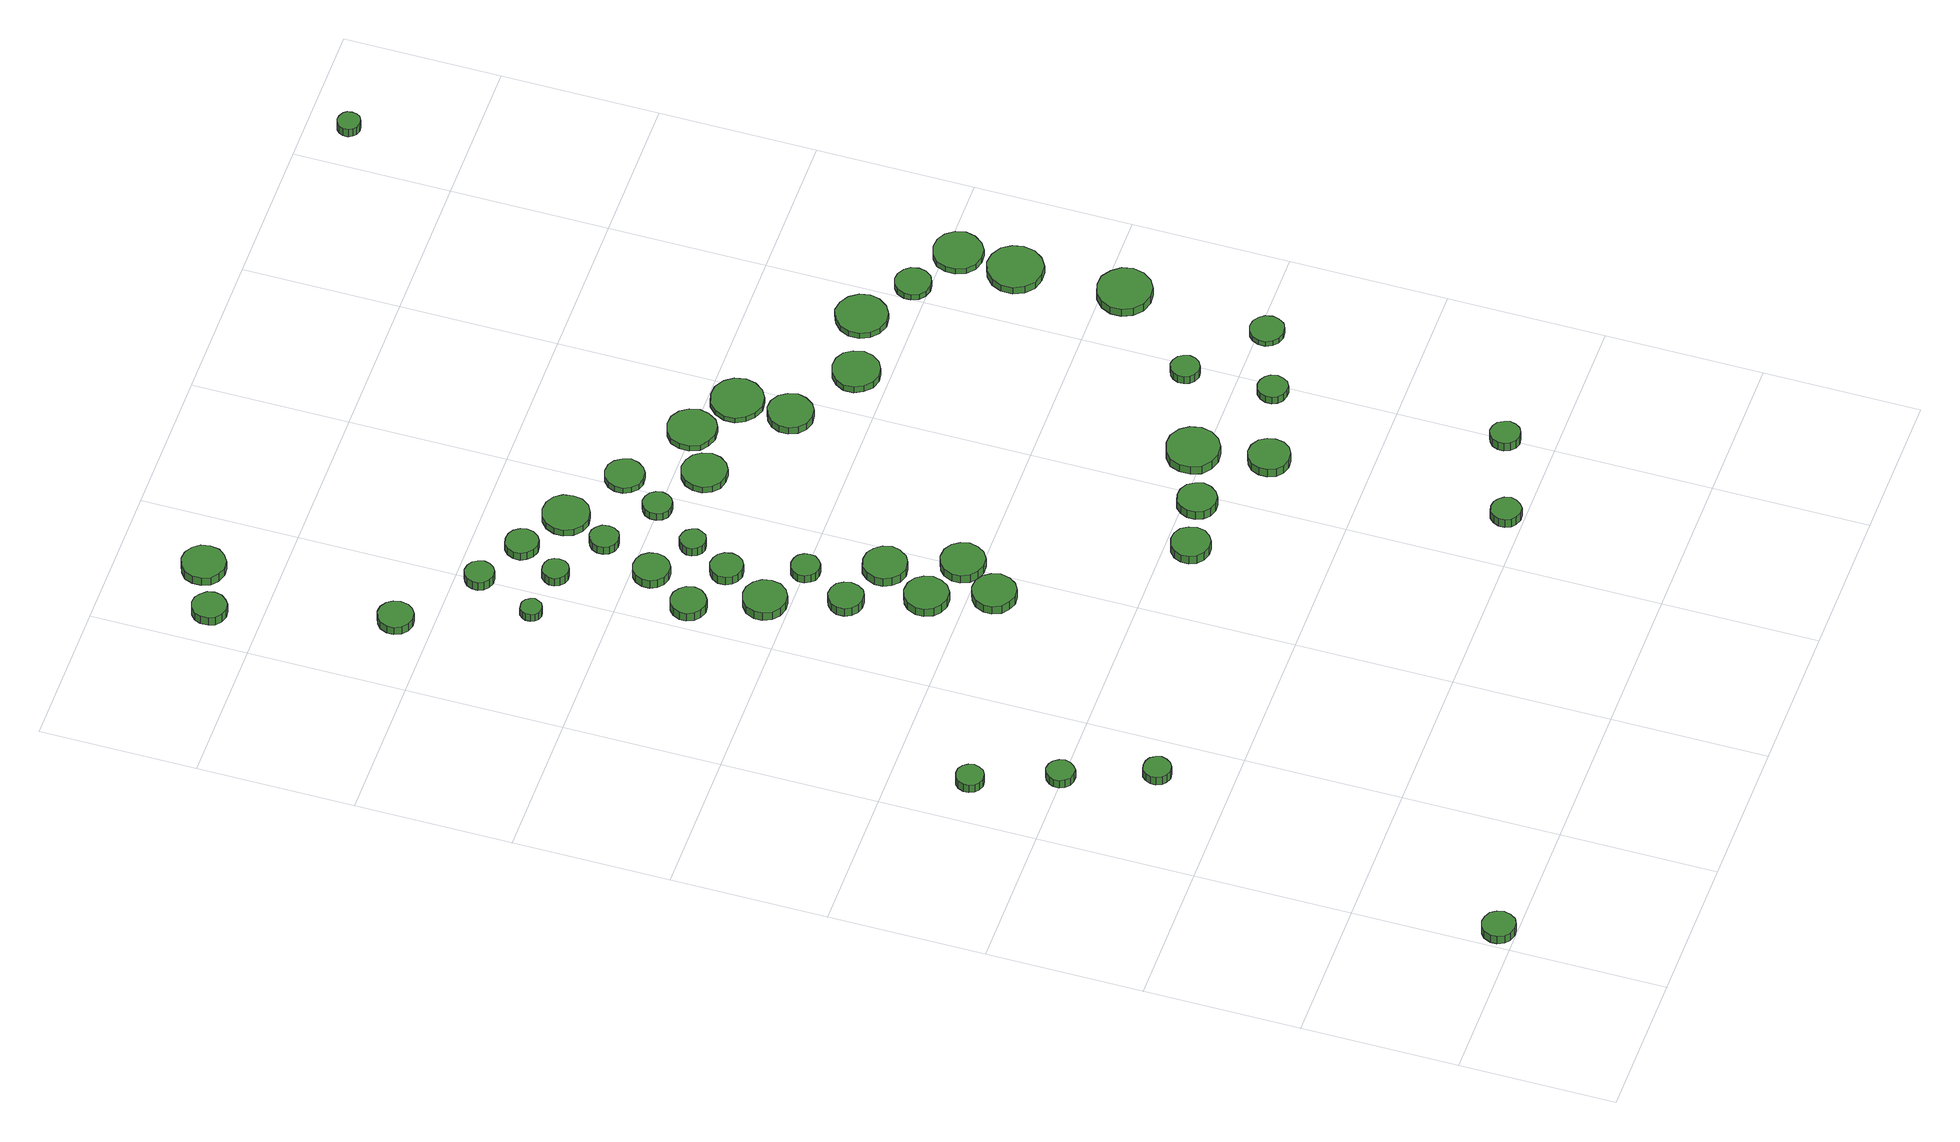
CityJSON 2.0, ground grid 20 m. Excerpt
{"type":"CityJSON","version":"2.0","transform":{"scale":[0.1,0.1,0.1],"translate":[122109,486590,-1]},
"CityObjects":{
"tree1":{"type":"SolitaryVegetationObject","attributes":{"function":"something"},"geometry":[{"type":"MultiSurface","lod":"1","boundaries":[[[0,1,2,3,4,5,6,7,8,9,10,11,12,13,14]],[[15,16,17,18,19,20,21,22,23,24,25,26,27,28,29]],[[0,29,28,1]],[[1,28,27,2]],[[2,27,26,3]],[[3,26,25,4]],[[4,25,24,5]],[[5,24,23,6]],[[6,23,22,7]],[[7,22,21,8]],[[8,21,20,9]],[[9,20,19,10]],[[10,19,18,11]],[[11,18,17,12]],[[12,17,16,13]],[[13,16,15,14]],[[14,15,29,0]]]}]},
"tree2":{"type":"SolitaryVegetationObject","attributes":{"function":"something"},"geometry":[{"type":"MultiSurface","lod":"1","boundaries":[[[30,31,32,33,34,35,36,37,38,39,40,41,42,43,44]],[[45,46,47,48,49,50,51,52,53,54,55,56,57,58,59]],[[30,59,58,31]],[[31,58,57,32]],[[32,57,56,33]],[[33,56,55,34]],[[34,55,54,35]],[[35,54,53,36]],[[36,53,52,37]],[[37,52,51,38]],[[38,51,50,39]],[[39,50,49,40]],[[40,49,48,41]],[[41,48,47,42]],[[42,47,46,43]],[[43,46,45,44]],[[44,45,59,30]]]}]},
"tree3":{"type":"SolitaryVegetationObject","attributes":{"function":"something"},"geometry":[{"type":"MultiSurface","lod":"1","boundaries":[[[60,61,62,63,64,65,66,67,68,69,70,71,72,73,74]],[[75,76,77,78,79,80,81,82,83,84,85,86,87,88,89]],[[60,89,88,61]],[[61,88,87,62]],[[62,87,86,63]],[[63,86,85,64]],[[64,85,84,65]],[[65,84,83,66]],[[66,83,82,67]],[[67,82,81,68]],[[68,81,80,69]],[[69,80,79,70]],[[70,79,78,71]],[[71,78,77,72]],[[72,77,76,73]],[[73,76,75,74]],[[74,75,89,60]]]}]},
"tree4":{"type":"SolitaryVegetationObject","attributes":{"function":"something"},"geometry":[{"type":"MultiSurface","lod":"1","boundaries":[[[90,91,92,93,94,95,96,97,98,99,100,101,102,103,104]],[[105,106,107,108,109,110,111,112,113,114,115,116,117,118,119]],[[90,119,118,91]],[[91,118,117,92]],[[92,117,116,93]],[[93,116,115,94]],[[94,115,114,95]],[[95,114,113,96]],[[96,113,112,97]],[[97,112,111,98]],[[98,111,110,99]],[[99,110,109,100]],[[100,109,108,101]],[[101,108,107,102]],[[102,107,106,103]],[[103,106,105,104]],[[104,105,119,90]]]}]},
"tree5":{"type":"SolitaryVegetationObject","attributes":{"function":"something"},"geometry":[{"type":"MultiSurface","lod":"1","boundaries":[[[120,121,122,123,124,125,126,127,128,129,130,131,132,133,134]],[[135,136,137,138,139,140,141,142,143,144,145,146,147,148,149]],[[120,149,148,121]],[[121,148,147,122]],[[122,147,146,123]],[[123,146,145,124]],[[124,145,144,125]],[[125,144,143,126]],[[126,143,142,127]],[[127,142,141,128]],[[128,141,140,129]],[[129,140,139,130]],[[130,139,138,131]],[[131,138,137,132]],[[132,137,136,133]],[[133,136,135,134]],[[134,135,149,120]]]}]},
"tree6":{"type":"SolitaryVegetationObject","attributes":{"function":"something"},"geometry":[{"type":"MultiSurface","lod":"1","boundaries":[[[150,151,152,153,154,155,156,157,158,159,160,161,162,163,164]],[[165,166,167,168,169,170,171,172,173,174,175,176,177,178,179]],[[150,179,178,151]],[[151,178,177,152]],[[152,177,176,153]],[[153,176,175,154]],[[154,175,174,155]],[[155,174,173,156]],[[156,173,172,157]],[[157,172,171,158]],[[158,171,170,159]],[[159,170,169,160]],[[160,169,168,161]],[[161,168,167,162]],[[162,167,166,163]],[[163,166,165,164]],[[164,165,179,150]]]}]},
"tree7":{"type":"SolitaryVegetationObject","attributes":{"function":"something"},"geometry":[{"type":"MultiSurface","lod":"1","boundaries":[[[180,181,182,183,184,185,186,187,188,189,190,191,192,193,194]],[[195,196,197,198,199,200,201,202,203,204,205,206,207,208,209]],[[180,209,208,181]],[[181,208,207,182]],[[182,207,206,183]],[[183,206,205,184]],[[184,205,204,185]],[[185,204,203,186]],[[186,203,202,187]],[[187,202,201,188]],[[188,201,200,189]],[[189,200,199,190]],[[190,199,198,191]],[[191,198,197,192]],[[192,197,196,193]],[[193,196,195,194]],[[194,195,209,180]]]}]},
"tree8":{"type":"SolitaryVegetationObject","attributes":{"function":"something"},"geometry":[{"type":"MultiSurface","lod":"1","boundaries":[[[210,211,212,213,214,215,216,217,218,219,220,221,222,223,224]],[[225,226,227,228,229,230,231,232,233,234,235,236,237,238,239]],[[210,239,238,211]],[[211,238,237,212]],[[212,237,236,213]],[[213,236,235,214]],[[214,235,234,215]],[[215,234,233,216]],[[216,233,232,217]],[[217,232,231,218]],[[218,231,230,219]],[[219,230,229,220]],[[220,229,228,221]],[[221,228,227,222]],[[222,227,226,223]],[[223,226,225,224]],[[224,225,239,210]]]}]},
"tree9":{"type":"SolitaryVegetationObject","attributes":{"function":"something"},"geometry":[{"type":"MultiSurface","lod":"1","boundaries":[[[240,241,242,243,244,245,246,247,248,249,250,251,252,253,254]],[[255,256,257,258,259,260,261,262,263,264,265,266,267,268,269]],[[240,269,268,241]],[[241,268,267,242]],[[242,267,266,243]],[[243,266,265,244]],[[244,265,264,245]],[[245,264,263,246]],[[246,263,262,247]],[[247,262,261,248]],[[248,261,260,249]],[[249,260,259,250]],[[250,259,258,251]],[[251,258,257,252]],[[252,257,256,253]],[[253,256,255,254]],[[254,255,269,240]]]}]},
"tree10":{"type":"SolitaryVegetationObject","attributes":{"function":"something"},"geometry":[{"type":"MultiSurface","lod":"1","boundaries":[[[270,271,272,273,274,275,276,277,278,279,280,281,282,283,284]],[[285,286,287,288,289,290,291,292,293,294,295,296,297,298,299]],[[270,299,298,271]],[[271,298,297,272]],[[272,297,296,273]],[[273,296,295,274]],[[274,295,294,275]],[[275,294,293,276]],[[276,293,292,277]],[[277,292,291,278]],[[278,291,290,279]],[[279,290,289,280]],[[280,289,288,281]],[[281,288,287,282]],[[282,287,286,283]],[[283,286,285,284]],[[284,285,299,270]]]}]},
"tree11":{"type":"SolitaryVegetationObject","attributes":{"function":"something"},"geometry":[{"type":"MultiSurface","lod":"1","boundaries":[[[300,301,302,303,304,305,306,307,308,309,310,311,312,313,314]],[[315,316,317,318,319,320,321,322,323,324,325,326,327,328,329]],[[300,329,328,301]],[[301,328,327,302]],[[302,327,326,303]],[[303,326,325,304]],[[304,325,324,305]],[[305,324,323,306]],[[306,323,322,307]],[[307,322,321,308]],[[308,321,320,309]],[[309,320,319,310]],[[310,319,318,311]],[[311,318,317,312]],[[312,317,316,313]],[[313,316,315,314]],[[314,315,329,300]]]}]},
"tree12":{"type":"SolitaryVegetationObject","attributes":{"function":"something"},"geometry":[{"type":"MultiSurface","lod":"1","boundaries":[[[330,331,332,333,334,335,336,337,338,339,340,341,342,343,344]],[[345,346,347,348,349,350,351,352,353,354,355,356,357,358,359]],[[330,359,358,331]],[[331,358,357,332]],[[332,357,356,333]],[[333,356,355,334]],[[334,355,354,335]],[[335,354,353,336]],[[336,353,352,337]],[[337,352,351,338]],[[338,351,350,339]],[[339,350,349,340]],[[340,349,348,341]],[[341,348,347,342]],[[342,347,346,343]],[[343,346,345,344]],[[344,345,359,330]]]}]},
"tree13":{"type":"SolitaryVegetationObject","attributes":{"function":"something"},"geometry":[{"type":"MultiSurface","lod":"1","boundaries":[[[360,361,362,363,364,365,366,367,368,369,370,371,372,373,374]],[[375,376,377,378,379,380,381,382,383,384,385,386,387,388,389]],[[360,389,388,361]],[[361,388,387,362]],[[362,387,386,363]],[[363,386,385,364]],[[364,385,384,365]],[[365,384,383,366]],[[366,383,382,367]],[[367,382,381,368]],[[368,381,380,369]],[[369,380,379,370]],[[370,379,378,371]],[[371,378,377,372]],[[372,377,376,373]],[[373,376,375,374]],[[374,375,389,360]]]}]},
"tree14":{"type":"SolitaryVegetationObject","attributes":{"function":"something"},"geometry":[{"type":"MultiSurface","lod":"1","boundaries":[[[390,391,392,393,394,395,396,397,398,399,400,401,402,403,404]],[[405,406,407,408,409,410,411,412,413,414,415,416,417,418,419]],[[390,419,418,391]],[[391,418,417,392]],[[392,417,416,393]],[[393,416,415,394]],[[394,415,414,395]],[[395,414,413,396]],[[396,413,412,397]],[[397,412,411,398]],[[398,411,410,399]],[[399,410,409,400]],[[400,409,408,401]],[[401,408,407,402]],[[402,407,406,403]],[[403,406,405,404]],[[404,405,419,390]]]}]},
"tree15":{"type":"SolitaryVegetationObject","attributes":{"function":"something"},"geometry":[{"type":"MultiSurface","lod":"1","boundaries":[[[420,421,422,423,424,425,426,427,428,429,430,431,432,433,434]],[[435,436,437,438,439,440,441,442,443,444,445,446,447,448,449]],[[420,449,448,421]],[[421,448,447,422]],[[422,447,446,423]],[[423,446,445,424]],[[424,445,444,425]],[[425,444,443,426]],[[426,443,442,427]],[[427,442,441,428]],[[428,441,440,429]],[[429,440,439,430]],[[430,439,438,431]],[[431,438,437,432]],[[432,437,436,433]],[[433,436,435,434]],[[434,435,449,420]]]}]},
"tree16":{"type":"SolitaryVegetationObject","attributes":{"function":"something"},"geometry":[{"type":"MultiSurface","lod":"1","boundaries":[[[450,451,452,453,454,455,456,457,458,459,460,461,462,463,464]],[[465,466,467,468,469,470,471,472,473,474,475,476,477,478,479]],[[450,479,478,451]],[[451,478,477,452]],[[452,477,476,453]],[[453,476,475,454]],[[454,475,474,455]],[[455,474,473,456]],[[456,473,472,457]],[[457,472,471,458]],[[458,471,470,459]],[[459,470,469,460]],[[460,469,468,461]],[[461,468,467,462]],[[462,467,466,463]],[[463,466,465,464]],[[464,465,479,450]]]}]},
"tree17":{"type":"SolitaryVegetationObject","attributes":{"function":"something"},"geometry":[{"type":"MultiSurface","lod":"1","boundaries":[[[480,481,482,483,484,485,486,487,488,489,490,491,492,493,494]],[[495,496,497,498,499,500,501,502,503,504,505,506,507,508,509]],[[480,509,508,481]],[[481,508,507,482]],[[482,507,506,483]],[[483,506,505,484]],[[484,505,504,485]],[[485,504,503,486]],[[486,503,502,487]],[[487,502,501,488]],[[488,501,500,489]],[[489,500,499,490]],[[490,499,498,491]],[[491,498,497,492]],[[492,497,496,493]],[[493,496,495,494]],[[494,495,509,480]]]}]},
"tree18":{"type":"SolitaryVegetationObject","attributes":{"function":"something"},"geometry":[{"type":"MultiSurface","lod":"1","boundaries":[[[510,511,512,513,514,515,516,517,518,519,520,521,522,523,524]],[[525,526,527,528,529,530,531,532,533,534,535,536,537,538,539]],[[510,539,538,511]],[[511,538,537,512]],[[512,537,536,513]],[[513,536,535,514]],[[514,535,534,515]],[[515,534,533,516]],[[516,533,532,517]],[[517,532,531,518]],[[518,531,530,519]],[[519,530,529,520]],[[520,529,528,521]],[[521,528,527,522]],[[522,527,526,523]],[[523,526,525,524]],[[524,525,539,510]]]}]},
"tree19":{"type":"SolitaryVegetationObject","attributes":{"function":"something"},"geometry":[{"type":"MultiSurface","lod":"1","boundaries":[[[540,541,542,543,544,545,546,547,548,549,550,551,552,553,554]],[[555,556,557,558,559,560,561,562,563,564,565,566,567,568,569]],[[540,569,568,541]],[[541,568,567,542]],[[542,567,566,543]],[[543,566,565,544]],[[544,565,564,545]],[[545,564,563,546]],[[546,563,562,547]],[[547,562,561,548]],[[548,561,560,549]],[[549,560,559,550]],[[550,559,558,551]],[[551,558,557,552]],[[552,557,556,553]],[[553,556,555,554]],[[554,555,569,540]]]}]},
"tree20":{"type":"SolitaryVegetationObject","attributes":{"function":"something"},"geometry":[{"type":"MultiSurface","lod":"1","boundaries":[[[570,571,572,573,574,575,576,577,578,579,580,581,582,583,584]],[[585,586,587,588,589,590,591,592,593,594,595,596,597,598,599]],[[570,599,598,571]],[[571,598,597,572]],[[572,597,596,573]],[[573,596,595,574]],[[574,595,594,575]],[[575,594,593,576]],[[576,593,592,577]],[[577,592,591,578]],[[578,591,590,579]],[[579,590,589,580]],[[580,589,588,581]],[[581,588,587,582]],[[582,587,586,583]],[[583,586,585,584]],[[584,585,599,570]]]}]},
"tree21":{"type":"SolitaryVegetationObject","attributes":{"function":"something"},"geometry":[{"type":"MultiSurface","lod":"1","boundaries":[[[600,601,602,603,604,605,606,607,608,609,610,611,612,613,614]],[[615,616,617,618,619,620,621,622,623,624,625,626,627,628,629]],[[600,629,628,601]],[[601,628,627,602]],[[602,627,626,603]],[[603,626,625,604]],[[604,625,624,605]],[[605,624,623,606]],[[606,623,622,607]],[[607,622,621,608]],[[608,621,620,609]],[[609,620,619,610]],[[610,619,618,611]],[[611,618,617,612]],[[612,617,616,613]],[[613,616,615,614]],[[614,615,629,600]]]}]},
"tree22":{"type":"SolitaryVegetationObject","attributes":{"function":"something"},"geometry":[{"type":"MultiSurface","lod":"1","boundaries":[[[630,631,632,633,634,635,636,637,638,639,640,641,642,643,644]],[[645,646,647,648,649,650,651,652,653,654,655,656,657,658,659]],[[630,659,658,631]],[[631,658,657,632]],[[632,657,656,633]],[[633,656,655,634]],[[634,655,654,635]],[[635,654,653,636]],[[636,653,652,637]],[[637,652,651,638]],[[638,651,650,639]],[[639,650,649,640]],[[640,649,648,641]],[[641,648,647,642]],[[642,647,646,643]],[[643,646,645,644]],[[644,645,659,630]]]}]},
"tree23":{"type":"SolitaryVegetationObject","attributes":{"function":"something"},"geometry":[{"type":"MultiSurface","lod":"1","boundaries":[[[660,661,662,663,664,665,666,667,668,669,670,671,672,673,674]],[[675,676,677,678,679,680,681,682,683,684,685,686,687,688,689]],[[660,689,688,661]],[[661,688,687,662]],[[662,687,686,663]],[[663,686,685,664]],[[664,685,684,665]],[[665,684,683,666]],[[666,683,682,667]],[[667,682,681,668]],[[668,681,680,669]],[[669,680,679,670]],[[670,679,678,671]],[[671,678,677,672]],[[672,677,676,673]],[[673,676,675,674]],[[674,675,689,660]]]}]},
"tree24":{"type":"SolitaryVegetationObject","attributes":{"function":"something"},"geometry":[{"type":"MultiSurface","lod":"1","boundaries":[[[690,691,692,693,694,695,696,697,698,699,700,701,702,703,704]],[[705,706,707,708,709,710,711,712,713,714,715,716,717,718,719]],[[690,719,718,691]],[[691,718,717,692]],[[692,717,716,693]],[[693,716,715,694]],[[694,715,714,695]],[[695,714,713,696]],[[696,713,712,697]],[[697,712,711,698]],[[698,711,710,699]],[[699,710,709,700]],[[700,709,708,701]],[[701,708,707,702]],[[702,707,706,703]],[[703,706,705,704]],[[704,705,719,690]]]}]},
"tree25":{"type":"SolitaryVegetationObject","attributes":{"function":"something"},"geometry":[{"type":"MultiSurface","lod":"1","boundaries":[[[720,721,722,723,724,725,726,727,728,729,730,731,732,733,734]],[[735,736,737,738,739,740,741,742,743,744,745,746,747,748,749]],[[720,749,748,721]],[[721,748,747,722]],[[722,747,746,723]],[[723,746,745,724]],[[724,745,744,725]],[[725,744,743,726]],[[726,743,742,727]],[[727,742,741,728]],[[728,741,740,729]],[[729,740,739,730]],[[730,739,738,731]],[[731,738,737,732]],[[732,737,736,733]],[[733,736,735,734]],[[734,735,749,720]]]}]},
"tree26":{"type":"SolitaryVegetationObject","attributes":{"function":"something"},"geometry":[{"type":"MultiSurface","lod":"1","boundaries":[[[750,751,752,753,754,755,756,757,758,759,760,761,762,763,764]],[[765,766,767,768,769,770,771,772,773,774,775,776,777,778,779]],[[750,779,778,751]],[[751,778,777,752]],[[752,777,776,753]],[[753,776,775,754]],[[754,775,774,755]],[[755,774,773,756]],[[756,773,772,757]],[[757,772,771,758]],[[758,771,770,759]],[[759,770,769,760]],[[760,769,768,761]],[[761,768,767,762]],[[762,767,766,763]],[[763,766,765,764]],[[764,765,779,750]]]}]},
"tree27":{"type":"SolitaryVegetationObject","attributes":{"function":"something"},"geometry":[{"type":"MultiSurface","lod":"1","boundaries":[[[780,781,782,783,784,785,786,787,788,789,790,791,792,793,794]],[[795,796,797,798,799,800,801,802,803,804,805,806,807,808,809]],[[780,809,808,781]],[[781,808,807,782]],[[782,807,806,783]],[[783,806,805,784]],[[784,805,804,785]],[[785,804,803,786]],[[786,803,802,787]],[[787,802,801,788]],[[788,801,800,789]],[[789,800,799,790]],[[790,799,798,791]],[[791,798,797,792]],[[792,797,796,793]],[[793,796,795,794]],[[794,795,809,780]]]}]},
"tree28":{"type":"SolitaryVegetationObject","attributes":{"function":"something"},"geometry":[{"type":"MultiSurface","lod":"1","boundaries":[[[810,811,812,813,814,815,816,817,818,819,820,821,822,823,824]],[[825,826,827,828,829,830,831,832,833,834,835,836,837,838,839]],[[810,839,838,811]],[[811,838,837,812]],[[812,837,836,813]],[[813,836,835,814]],[[814,835,834,815]],[[815,834,833,816]],[[816,833,832,817]],[[817,832,831,818]],[[818,831,830,819]],[[819,830,829,820]],[[820,829,828,821]],[[821,828,827,822]],[[822,827,826,823]],[[823,826,825,824]],[[824,825,839,810]]]}]},
"tree29":{"type":"SolitaryVegetationObject","attributes":{"function":"something"},"geometry":[{"type":"MultiSurface","lod":"1","boundaries":[[[840,841,842,843,844,845,846,847,848,849,850,851,852,853,854]],[[855,856,857,858,859,860,861,862,863,864,865,866,867,868,869]],[[840,869,868,841]],[[841,868,867,842]],[[842,867,866,843]],[[843,866,865,844]],[[844,865,864,845]],[[845,864,863,846]],[[846,863,862,847]],[[847,862,861,848]],[[848,861,860,849]],[[849,860,859,850]],[[850,859,858,851]],[[851,858,857,852]],[[852,857,856,853]],[[853,856,855,854]],[[854,855,869,840]]]}]},
"tree30":{"type":"SolitaryVegetationObject","attributes":{"function":"something"},"geometry":[{"type":"MultiSurface","lod":"1","boundaries":[[[870,871,872,873,874,875,876,877,878,879,880,881,882,883,884]],[[885,886,887,888,889,890,891,892,893,894,895,896,897,898,899]],[[870,899,898,871]],[[871,898,897,872]],[[872,897,896,873]],[[873,896,895,874]],[[874,895,894,875]],[[875,894,893,876]],[[876,893,892,877]],[[877,892,891,878]],[[878,891,890,879]],[[879,890,889,880]],[[880,889,888,881]],[[881,888,887,882]],[[882,887,886,883]],[[883,886,885,884]],[[884,885,899,870]]]}]},
"tree31":{"type":"SolitaryVegetationObject","attributes":{"function":"something"},"geometry":[{"type":"MultiSurface","lod":"1","boundaries":[[[900,901,902,903,904,905,906,907,908,909,910,911,912,913,914]],[[915,916,917,918,919,920,921,922,923,924,925,926,927,928,929]],[[900,929,928,901]],[[901,928,927,902]],[[902,927,926,903]],[[903,926,925,904]],[[904,925,924,905]],[[905,924,923,906]],[[906,923,922,907]],[[907,922,921,908]],[[908,921,920,909]],[[909,920,919,910]],[[910,919,918,911]],[[911,918,917,912]],[[912,917,916,913]],[[913,916,915,914]],[[914,915,929,900]]]}]},
"tree32":{"type":"SolitaryVegetationObject","attributes":{"function":"something"},"geometry":[{"type":"MultiSurface","lod":"1","boundaries":[[[930,931,932,933,934,935,936,937,938,939,940,941,942,943,944]],[[945,946,947,948,949,950,951,952,953,954,955,956,957,958,959]],[[930,959,958,931]],[[931,958,957,932]],[[932,957,956,933]],[[933,956,955,934]],[[934,955,954,935]],[[935,954,953,936]],[[936,953,952,937]],[[937,952,951,938]],[[938,951,950,939]],[[939,950,949,940]],[[940,949,948,941]],[[941,948,947,942]],[[942,947,946,943]],[[943,946,945,944]],[[944,945,959,930]]]}]},
"tree33":{"type":"SolitaryVegetationObject","attributes":{"function":"something"},"geometry":[{"type":"MultiSurface","lod":"1","boundaries":[[[960,961,962,963,964,965,966,967,968,969,970,971,972,973,974]],[[975,976,977,978,979,980,981,982,983,984,985,986,987,988,989]],[[960,989,988,961]],[[961,988,987,962]],[[962,987,986,963]],[[963,986,985,964]],[[964,985,984,965]],[[965,984,983,966]],[[966,983,982,967]],[[967,982,981,968]],[[968,981,980,969]],[[969,980,979,970]],[[970,979,978,971]],[[971,978,977,972]],[[972,977,976,973]],[[973,976,975,974]],[[974,975,989,960]]]}]},
"tree34":{"type":"SolitaryVegetationObject","attributes":{"function":"something"},"geometry":[{"type":"MultiSurface","lod":"1","boundaries":[[[990,991,992,993,994,995,996,997,998,999,1000,1001,1002,1003,1004]],[[1005,1006,1007,1008,1009,1010,1011,1012,1013,1014,1015,1016,1017,1018,1019]],[[990,1019,1018,991]],[[991,1018,1017,992]],[[992,1017,1016,993]],[[993,1016,1015,994]],[[994,1015,1014,995]],[[995,1014,1013,996]],[[996,1013,1012,997]],[[997,1012,1011,998]],[[998,1011,1010,999]],[[999,1010,1009,1000]],[[1000,1009,1008,1001]],[[1001,1008,1007,1002]],[[1002,1007,1006,1003]],[[1003,1006,1005,1004]],[[1004,1005,1019,990]]]}]},
"tree35":{"type":"SolitaryVegetationObject","attributes":{"function":"something"},"geometry":[{"type":"MultiSurface","lod":"1","boundaries":[[[1020,1021,1022,1023,1024,1025,1026,1027,1028,1029,1030,1031,1032,1033,1034]],[[1035,1036,1037,1038,1039,1040,1041,1042,1043,1044,1045,1046,1047,1048,1049]],[[1020,1049,1048,1021]],[[1021,1048,1047,1022]],[[1022,1047,1046,1023]],[[1023,1046,1045,1024]],[[1024,1045,1044,1025]],[[1025,1044,1043,1026]],[[1026,1043,1042,1027]],[[1027,1042,1041,1028]],[[1028,1041,1040,1029]],[[1029,1040,1039,1030]],[[1030,1039,1038,1031]],[[1031,1038,1037,1032]],[[1032,1037,1036,1033]],[[1033,1036,1035,1034]],[[1034,1035,1049,1020]]]}]},
"tree36":{"type":"SolitaryVegetationObject","attributes":{"function":"something"},"geometry":[{"type":"MultiSurface","lod":"1","boundaries":[[[1050,1051,1052,1053,1054,1055,1056,1057,1058,1059,1060,1061,1062,1063,1064]],[[1065,1066,1067,1068,1069,1070,1071,1072,1073,1074,1075,1076,1077,1078,1079]],[[1050,1079,1078,1051]],[[1051,1078,1077,1052]],[[1052,1077,1076,1053]],[[1053,1076,1075,1054]],[[1054,1075,1074,1055]],[[1055,1074,1073,1056]],[[1056,1073,1072,1057]],[[1057,1072,1071,1058]],[[1058,1071,1070,1059]],[[1059,1070,1069,1060]],[[1060,1069,1068,1061]],[[1061,1068,1067,1062]],[[1062,1067,1066,1063]],[[1063,1066,1065,1064]],[[1064,1065,1079,1050]]]}]},
"tree37":{"type":"SolitaryVegetationObject","attributes":{"function":"something"},"geometry":[{"type":"MultiSurface","lod":"1","boundaries":[[[1080,1081,1082,1083,1084,1085,1086,1087,1088,1089,1090,1091,1092,1093,1094]],[[1095,1096,1097,1098,1099,1100,1101,1102,1103,1104,1105,1106,1107,1108,1109]],[[1080,1109,1108,1081]],[[1081,1108,1107,1082]],[[1082,1107,1106,1083]],[[1083,1106,1105,1084]],[[1084,1105,1104,1085]],[[1085,1104,1103,1086]],[[1086,1103,1102,1087]],[[1087,1102,1101,1088]],[[1088,1101,1100,1089]],[[1089,1100,1099,1090]],[[1090,1099,1098,1091]],[[1091,1098,1097,1092]],[[1092,1097,1096,1093]],[[1093,1096,1095,1094]],[[1094,1095,1109,1080]]]}]},
"tree38":{"type":"SolitaryVegetationObject","attributes":{"function":"something"},"geometry":[{"type":"MultiSurface","lod":"1","boundaries":[[[1110,1111,1112,1113,1114,1115,1116,1117,1118,1119,1120,1121,1122,1123,1124]],[[1125,1126,1127,1128,1129,1130,1131,1132,1133,1134,1135,1136,1137,1138,1139]],[[1110,1139,1138,1111]],[[1111,1138,1137,1112]],[[1112,1137,1136,1113]],[[1113,1136,1135,1114]],[[1114,1135,1134,1115]],[[1115,1134,1133,1116]],[[1116,1133,1132,1117]],[[1117,1132,1131,1118]],[[1118,1131,1130,1119]],[[1119,1130,1129,1120]],[[1120,1129,1128,1121]],[[1121,1128,1127,1122]],[[1122,1127,1126,1123]],[[1123,1126,1125,1124]],[[1124,1125,1139,1110]]]}]},
"tree39":{"type":"SolitaryVegetationObject","attributes":{"function":"something"},"geometry":[{"type":"MultiSurface","lod":"1","boundaries":[[[1140,1141,1142,1143,1144,1145,1146,1147,1148,1149,1150,1151,1152,1153,1154]],[[1155,1156,1157,1158,1159,1160,1161,1162,1163,1164,1165,1166,1167,1168,1169]],[[1140,1169,1168,1141]],[[1141,1168,1167,1142]],[[1142,1167,1166,1143]],[[1143,1166,1165,1144]],[[1144,1165,1164,1145]],[[1145,1164,1163,1146]],[[1146,1163,1162,1147]],[[1147,1162,1161,1148]],[[1148,1161,1160,1149]],[[1149,1160,1159,1150]],[[1150,1159,1158,1151]],[[1151,1158,1157,1152]],[[1152,1157,1156,1153]],[[1153,1156,1155,1154]],[[1154,1155,1169,1140]]]}]},
"tree40":{"type":"SolitaryVegetationObject","attributes":{"function":"something"},"geometry":[{"type":"MultiSurface","lod":"1","boundaries":[[[1170,1171,1172,1173,1174,1175,1176,1177,1178,1179,1180,1181,1182,1183,1184]],[[1185,1186,1187,1188,1189,1190,1191,1192,1193,1194,1195,1196,1197,1198,1199]],[[1170,1199,1198,1171]],[[1171,1198,1197,1172]],[[1172,1197,1196,1173]],[[1173,1196,1195,1174]],[[1174,1195,1194,1175]],[[1175,1194,1193,1176]],[[1176,1193,1192,1177]],[[1177,1192,1191,1178]],[[1178,1191,1190,1179]],[[1179,1190,1189,1180]],[[1180,1189,1188,1181]],[[1181,1188,1187,1182]],[[1182,1187,1186,1183]],[[1183,1186,1185,1184]],[[1184,1185,1199,1170]]]}]},
"tree41":{"type":"SolitaryVegetationObject","attributes":{"function":"something"},"geometry":[{"type":"MultiSurface","lod":"1","boundaries":[[[1200,1201,1202,1203,1204,1205,1206,1207,1208,1209,1210,1211,1212,1213,1214]],[[1215,1216,1217,1218,1219,1220,1221,1222,1223,1224,1225,1226,1227,1228,1229]],[[1200,1229,1228,1201]],[[1201,1228,1227,1202]],[[1202,1227,1226,1203]],[[1203,1226,1225,1204]],[[1204,1225,1224,1205]],[[1205,1224,1223,1206]],[[1206,1223,1222,1207]],[[1207,1222,1221,1208]],[[1208,1221,1220,1209]],[[1209,1220,1219,1210]],[[1210,1219,1218,1211]],[[1211,1218,1217,1212]],[[1212,1217,1216,1213]],[[1213,1216,1215,1214]],[[1214,1215,1229,1200]]]}]},
"tree42":{"type":"SolitaryVegetationObject","attributes":{"function":"something"},"geometry":[{"type":"MultiSurface","lod":"1","boundaries":[[[1230,1231,1232,1233,1234,1235,1236,1237,1238,1239,1240,1241,1242,1243,1244]],[[1245,1246,1247,1248,1249,1250,1251,1252,1253,1254,1255,1256,1257,1258,1259]],[[1230,1259,1258,1231]],[[1231,1258,1257,1232]],[[1232,1257,1256,1233]],[[1233,1256,1255,1234]],[[1234,1255,1254,1235]],[[1235,1254,1253,1236]],[[1236,1253,1252,1237]],[[1237,1252,1251,1238]],[[1238,1251,1250,1239]],[[1239,1250,1249,1240]],[[1240,1249,1248,1241]],[[1241,1248,1247,1242]],[[1242,1247,1246,1243]],[[1243,1246,1245,1244]],[[1244,1245,1259,1230]]]}]},
"tree43":{"type":"SolitaryVegetationObject","attributes":{"function":"something"},"geometry":[{"type":"MultiSurface","lod":"1","boundaries":[[[1260,1261,1262,1263,1264,1265,1266,1267,1268,1269,1270,1271,1272,1273,1274]],[[1275,1276,1277,1278,1279,1280,1281,1282,1283,1284,1285,1286,1287,1288,1289]],[[1260,1289,1288,1261]],[[1261,1288,1287,1262]],[[1262,1287,1286,1263]],[[1263,1286,1285,1264]],[[1264,1285,1284,1265]],[[1265,1284,1283,1266]],[[1266,1283,1282,1267]],[[1267,1282,1281,1268]],[[1268,1281,1280,1269]],[[1269,1280,1279,1270]],[[1270,1279,1278,1271]],[[1271,1278,1277,1272]],[[1272,1277,1276,1273]],[[1273,1276,1275,1274]],[[1274,1275,1289,1260]]]}]},
"tree44":{"type":"SolitaryVegetationObject","attributes":{"function":"something"},"geometry":[{"type":"MultiSurface","lod":"1","boundaries":[[[1290,1291,1292,1293,1294,1295,1296,1297,1298,1299,1300,1301,1302,1303,1304]],[[1305,1306,1307,1308,1309,1310,1311,1312,1313,1314,1315,1316,1317,1318,1319]],[[1290,1319,1318,1291]],[[1291,1318,1317,1292]],[[1292,1317,1316,1293]],[[1293,1316,1315,1294]],[[1294,1315,1314,1295]],[[1295,1314,1313,1296]],[[1296,1313,1312,1297]],[[1297,1312,1311,1298]],[[1298,1311,1310,1299]],[[1299,1310,1309,1300]],[[1300,1309,1308,1301]],[[1301,1308,1307,1302]],[[1302,1307,1306,1303]],[[1303,1306,1305,1304]],[[1304,1305,1319,1290]]]}]},
"tree45":{"type":"SolitaryVegetationObject","attributes":{"function":"something"},"geometry":[{"type":"MultiSurface","lod":"1","boundaries":[[[1320,1321,1322,1323,1324,1325,1326,1327,1328,1329,1330,1331,1332,1333,1334]],[[1335,1336,1337,1338,1339,1340,1341,1342,1343,1344,1345,1346,1347,1348,1349]],[[1320,1349,1348,1321]],[[1321,1348,1347,1322]],[[1322,1347,1346,1323]],[[1323,1346,1345,1324]],[[1324,1345,1344,1325]],[[1325,1344,1343,1326]],[[1326,1343,1342,1327]],[[1327,1342,1341,1328]],[[1328,1341,1340,1329]],[[1329,1340,1339,1330]],[[1330,1339,1338,1331]],[[1331,1338,1337,1332]],[[1332,1337,1336,1333]],[[1333,1336,1335,1334]],[[1334,1335,1349,1320]]]}]},
"tree46":{"type":"SolitaryVegetationObject","attributes":{"function":"something"},"geometry":[{"type":"MultiSurface","lod":"1","boundaries":[[[1350,1351,1352,1353,1354,1355,1356,1357,1358,1359,1360,1361,1362,1363,1364]],[[1365,1366,1367,1368,1369,1370,1371,1372,1373,1374,1375,1376,1377,1378,1379]],[[1350,1379,1378,1351]],[[1351,1378,1377,1352]],[[1352,1377,1376,1353]],[[1353,1376,1375,1354]],[[1354,1375,1374,1355]],[[1355,1374,1373,1356]],[[1356,1373,1372,1357]],[[1357,1372,1371,1358]],[[1358,1371,1370,1359]],[[1359,1370,1369,1360]],[[1360,1369,1368,1361]],[[1361,1368,1367,1362]],[[1362,1367,1366,1363]],[[1363,1366,1365,1364]],[[1364,1365,1379,1350]]]}]}
},
"vertices":[
[48,22,18],[46,31,18],[41,38,18],[33,42,18],[25,43,18],[16,40,18],[10,35,18],[6,26,18],[6,18,18],[10,9,18],[16,4,18],[25,1,18],[33,2,18],[41,6,18],[46,13,18],[46,13,5],[41,6,5],[33,2,5],[25,1,5],[16,4,5],[10,9,5],[6,18,5],[6,26,5],[10,35,5],[16,40,5],[25,43,5],[33,42,5],[41,38,5],[46,31,5],[48,22,5],
[76,703,26],[74,710,26],[70,716,26],[63,720,26],[56,720,26],[49,718,26],[44,713,26],[41,706,26],[41,699,26],[44,692,26],[49,688,26],[56,685,26],[63,686,26],[70,690,26],[74,696,26],[74,696,13],[70,690,13],[63,686,13],[56,685,13],[49,688,13],[44,692,13],[41,699,13],[41,706,13],[44,713,13],[49,718,13],[56,720,13],[63,720,13],[70,716,13],[74,710,13],[76,703,13],
[114,600,29],[112,607,29],[108,613,29],[102,617,29],[94,618,29],[87,615,29],[82,610,29],[79,604,29],[79,596,29],[82,590,29],[87,585,29],[94,583,29],[102,583,29],[108,587,29],[112,593,29],[112,593,16],[108,587,16],[102,583,16],[94,583,16],[87,585,16],[82,590,16],[79,596,16],[79,604,16],[82,610,16],[87,615,16],[94,618,16],[102,617,16],[108,613,16],[112,607,16],[114,600,16],
[152,490,32],[150,497,32],[146,503,32],[140,506,32],[132,507,32],[125,505,32],[120,500,32],[117,493,32],[117,486,32],[120,479,32],[125,475,32],[132,472,32],[140,473,32],[146,477,32],[150,483,32],[150,483,19],[146,477,19],[140,473,19],[132,472,19],[125,475,19],[120,479,19],[117,486,19],[117,493,19],[120,500,19],[125,505,19],[132,507,19],[140,506,19],[146,503,19],[150,497,19],[152,490,19],
[119,1444,27],[117,1453,27],[112,1460,27],[104,1465,27],[95,1466,27],[86,1463,27],[79,1457,27],[75,1448,27],[75,1439,27],[79,1430,27],[86,1424,27],[95,1421,27],[104,1422,27],[112,1427,27],[117,1434,27],[117,1434,15],[112,1427,15],[104,1422,15],[95,1421,15],[86,1424,15],[79,1430,15],[75,1439,15],[75,1448,15],[79,1457,15],[86,1463,15],[95,1466,15],[104,1465,15],[112,1460,15],[117,1453,15],[119,1444,15],
[64,1662,28],[62,1671,28],[56,1678,28],[49,1683,28],[40,1684,28],[31,1681,28],[24,1675,28],[21,1667,28],[21,1657,28],[24,1649,28],[31,1643,28],[40,1640,28],[49,1641,28],[56,1646,28],[62,1653,28],[62,1653,15],[56,1646,15],[49,1641,15],[40,1640,15],[31,1643,15],[24,1649,15],[21,1657,15],[21,1667,15],[24,1675,15],[31,1681,15],[40,1684,15],[49,1683,15],[56,1678,15],[62,1671,15],[64,1662,15],
[174,1292,26],[172,1297,26],[169,1302,26],[164,1305,26],[159,1305,26],[153,1304,26],[149,1300,26],[147,1295,26],[147,1289,26],[149,1284,26],[153,1280,26],[159,1278,26],[164,1279,26],[169,1282,26],[172,1286,26],[172,1286,14],[169,1282,14],[164,1279,14],[159,1278,14],[153,1280,14],[149,1284,14],[147,1289,14],[147,1295,14],[149,1300,14],[153,1304,14],[159,1305,14],[164,1305,14],[169,1302,14],[172,1297,14],[174,1292,14],
[251,1114,26],[249,1124,26],[243,1131,26],[235,1136,26],[226,1137,26],[217,1134,26],[210,1128,26],[206,1119,26],[206,1110,26],[210,1101,26],[217,1095,26],[226,1092,26],[235,1093,26],[243,1098,26],[249,1105,26],[249,1105,13],[243,1098,13],[235,1093,13],[226,1092,13],[217,1095,13],[210,1101,13],[206,1110,13],[206,1119,13],[210,1128,13],[217,1134,13],[226,1137,13],[235,1136,13],[243,1131,13],[249,1124,13],[251,1114,13],
[290,1029,26],[288,1040,26],[281,1049,26],[271,1055,26],[260,1056,26],[249,1052,26],[240,1045,26],[235,1034,26],[235,1023,26],[240,1012,26],[249,1005,26],[260,1001,26],[271,1002,26],[281,1008,26],[288,1017,26],[288,1017,13],[281,1008,13],[271,1002,13],[260,1001,13],[249,1005,13],[240,1012,13],[235,1023,13],[235,1034,13],[240,1045,13],[249,1052,13],[260,1056,13],[271,1055,13],[281,1049,13],[288,1040,13],[290,1029,13],
[316,936,26],[314,945,26],[309,953,26],[301,957,26],[291,958,26],[283,955,26],[276,949,26],[272,941,26],[272,931,26],[276,923,26],[283,917,26],[291,914,26],[301,915,26],[309,919,26],[314,927,26],[314,927,13],[309,919,13],[301,915,13],[291,914,13],[283,917,13],[276,923,13],[272,931,13],[272,941,13],[276,949,13],[283,955,13],[291,958,13],[301,957,13],[309,953,13],[314,945,13],[316,936,13],
[355,845,27],[352,856,27],[346,865,27],[336,871,27],[324,872,27],[313,868,27],[305,861,27],[300,850,27],[300,839,27],[305,828,27],[313,821,27],[324,817,27],[336,818,27],[346,824,27],[352,833,27],[352,833,14],[346,824,14],[336,818,14],[324,817,14],[313,821,14],[305,828,14],[300,839,14],[300,850,14],[305,861,14],[313,868,14],[324,872,14],[336,871,14],[346,865,14],[352,856,14],[355,845,14],
[383,768,28],[380,779,28],[374,788,28],[364,794,28],[352,795,28],[342,791,28],[333,784,28],[328,773,28],[328,762,28],[333,751,28],[342,744,28],[352,740,28],[364,741,28],[374,747,28],[380,756,28],[380,756,15],[374,747,15],[364,741,15],[352,740,15],[342,744,15],[333,751,15],[328,762,15],[328,773,15],[333,784,15],[342,791,15],[352,795,15],[364,794,15],[374,788,15],[380,779,15],[383,768,15],
[216,1369,24],[214,1377,24],[210,1383,24],[203,1387,24],[195,1388,24],[188,1385,24],[182,1380,24],[179,1373,24],[179,1366,24],[182,1359,24],[188,1354,24],[195,1351,24],[203,1352,24],[210,1356,24],[214,1362,24],[214,1362,11],[210,1356,11],[203,1352,11],[195,1351,11],[188,1354,11],[182,1359,11],[179,1366,11],[179,1373,11],[182,1380,11],[188,1385,11],[195,1388,11],[203,1387,11],[210,1383,11],[214,1377,11],[216,1369,11],
[246,1284,25],[245,1290,25],[241,1296,25],[235,1299,25],[228,1300,25],[221,1298,25],[216,1293,25],[213,1287,25],[213,1280,25],[216,1274,25],[221,1269,25],[228,1267,25],[235,1268,25],[241,1271,25],[245,1277,25],[245,1277,12],[241,1271,12],[235,1268,12],[228,1267,12],[221,1269,12],[216,1274,12],[213,1280,12],[213,1287,12],[216,1293,12],[221,1298,12],[228,1300,12],[235,1299,12],[241,1296,12],[245,1290,12],[246,1284,12],
[135,1691,28],[133,1702,28],[126,1711,28],[116,1717,28],[105,1718,28],[94,1714,28],[85,1707,28],[81,1696,28],[81,1685,28],[85,1674,28],[94,1667,28],[105,1663,28],[116,1664,28],[126,1670,28],[133,1679,28],[133,1679,15],[126,1670,15],[116,1664,15],[105,1663,15],[94,1667,15],[85,1674,15],[81,1685,15],[81,1696,15],[85,1707,15],[94,1714,15],[105,1718,15],[116,1717,15],[126,1711,15],[133,1702,15],[135,1691,15],
[291,1174,25],[289,1184,25],[283,1192,25],[275,1196,25],[265,1197,25],[256,1194,25],[249,1188,25],[245,1179,25],[245,1169,25],[249,1161,25],[256,1154,25],[265,1151,25],[275,1152,25],[283,1157,25],[289,1165,25],[289,1165,12],[283,1157,12],[275,1152,12],[265,1151,12],[256,1154,12],[249,1161,12],[245,1169,12],[245,1179,12],[249,1188,12],[256,1194,12],[265,1197,12],[275,1196,12],[283,1192,12],[289,1184,12],[291,1174,12],
[319,1088,25],[317,1097,25],[312,1104,25],[305,1108,25],[296,1109,25],[288,1106,25],[282,1101,25],[278,1093,25],[278,1084,25],[282,1076,25],[288,1071,25],[296,1068,25],[305,1069,25],[312,1073,25],[317,1080,25],[317,1080,12],[312,1073,12],[305,1069,12],[296,1068,12],[288,1071,12],[282,1076,12],[278,1084,12],[278,1093,12],[282,1101,12],[288,1106,12],[296,1109,12],[305,1108,12],[312,1104,12],[317,1097,12],[319,1088,12],
[346,998,25],[345,1005,25],[340,1012,25],[334,1015,25],[326,1016,25],[319,1014,25],[314,1009,25],[310,1002,25],[310,994,25],[314,987,25],[319,982,25],[326,980,25],[334,981,25],[340,985,25],[345,991,25],[345,991,12],[340,985,12],[334,981,12],[326,980,12],[319,982,12],[314,987,12],[310,994,12],[310,1002,12],[314,1009,12],[319,1014,12],[326,1016,12],[334,1015,12],[340,1012,12],[345,1005,12],[346,998,12],
[389,908,25],[386,919,25],[379,928,25],[370,934,25],[358,935,25],[347,932,25],[339,924,25],[334,913,25],[334,902,25],[339,892,25],[347,884,25],[358,880,25],[370,882,25],[379,887,25],[386,897,25],[386,897,12],[379,887,12],[370,882,12],[358,880,12],[347,884,12],[339,892,12],[334,902,12],[334,913,12],[339,924,12],[347,932,12],[358,935,12],[370,934,12],[379,928,12],[386,919,12],[389,908,12],
[421,820,27],[418,831,27],[412,840,27],[402,846,27],[390,847,27],[379,843,27],[371,836,27],[366,825,27],[366,814,27],[371,803,27],[379,796,27],[390,792,27],[402,793,27],[412,799,27],[418,808,27],[418,808,14],[412,799,14],[402,793,14],[390,792,14],[379,796,14],[371,803,14],[366,814,14],[366,825,14],[371,836,14],[379,843,14],[390,847,14],[402,846,14],[412,840,14],[418,831,14],[421,820,14],
[283,1337,23],[281,1345,23],[276,1352,23],[269,1356,23],[260,1357,23],[252,1355,23],[246,1349,23],[242,1341,23],[242,1332,23],[246,1325,23],[252,1319,23],[260,1316,23],[269,1317,23],[276,1321,23],[281,1328,23],[281,1328,11],[276,1321,11],[269,1317,11],[260,1316,11],[252,1319,11],[246,1325,11],[242,1332,11],[242,1341,11],[246,1349,11],[252,1355,11],[260,1357,11],[269,1356,11],[276,1352,11],[281,1345,11],[283,1337,11],
[344,1140,25],[342,1147,25],[338,1153,25],[332,1156,25],[325,1157,25],[319,1155,25],[314,1150,25],[311,1144,25],[311,1137,25],[314,1131,25],[319,1126,25],[325,1124,25],[332,1125,25],[338,1128,25],[342,1134,25],[342,1134,12],[338,1128,12],[332,1125,12],[325,1124,12],[319,1126,12],[314,1131,12],[311,1137,12],[311,1144,12],[314,1150,12],[319,1155,12],[325,1157,12],[332,1156,12],[338,1153,12],[342,1147,12],[344,1140,12],
[526,565,31],[524,575,31],[518,584,31],[509,589,31],[499,590,31],[489,587,31],[481,580,31],[477,570,31],[477,560,31],[481,551,31],[489,544,31],[499,541,31],[509,542,31],[518,547,31],[524,555,31],[524,555,18],[518,547,18],[509,542,18],[499,541,18],[489,544,18],[481,551,18],[477,560,18],[477,570,18],[481,580,18],[489,587,18],[499,590,18],[509,589,18],[518,584,18],[524,575,18],[526,565,18],
[318,1244,23],[317,1252,23],[312,1258,23],[306,1262,23],[298,1263,23],[291,1260,23],[285,1255,23],[282,1248,23],[282,1240,23],[285,1233,23],[291,1228,23],[298,1226,23],[306,1227,23],[312,1230,23],[317,1237,23],[317,1237,11],[312,1230,11],[306,1227,11],[298,1226,11],[291,1228,11],[285,1233,11],[282,1240,11],[282,1248,11],[285,1255,11],[291,1260,11],[298,1263,11],[306,1262,11],[312,1258,11],[317,1252,11],[318,1244,11],
[354,1301,21],[352,1313,21],[345,1323,21],[334,1329,21],[322,1330,21],[310,1326,21],[301,1318,21],[296,1307,21],[296,1295,21],[301,1283,21],[310,1275,21],[322,1271,21],[334,1273,21],[345,1279,21],[352,1289,21],[352,1289,11],[345,1279,11],[334,1273,11],[322,1271,11],[310,1275,11],[301,1283,11],[296,1295,11],[296,1307,11],[301,1318,11],[310,1326,11],[322,1330,11],[334,1329,11],[345,1323,11],[352,1313,11],[354,1301,11],
[392,1200,22],[390,1208,22],[386,1214,22],[379,1218,22],[371,1219,22],[364,1216,22],[358,1211,22],[355,1204,22],[355,1196,22],[358,1189,22],[364,1184,22],[371,1182,22],[379,1183,22],[386,1187,22],[390,1193,22],[390,1193,11],[386,1187,11],[379,1183,11],[371,1182,11],[364,1184,11],[358,1189,11],[355,1196,11],[355,1204,11],[358,1211,11],[364,1216,11],[371,1219,11],[379,1218,11],[386,1214,11],[390,1208,11],[392,1200,11],
[691,220,29],[689,228,29],[684,234,29],[678,238,29],[670,239,29],[662,237,29],[656,231,29],[653,224,29],[653,216,29],[656,209,29],[662,204,29],[670,201,29],[678,202,29],[684,206,29],[689,213,29],[689,213,16],[684,206,16],[678,202,16],[670,201,16],[662,204,16],[656,209,16],[653,216,16],[653,224,16],[656,231,16],[662,237,16],[670,239,16],[678,238,16],[684,234,16],[689,228,16],[691,220,16],
[602,581,27],[599,591,27],[593,600,27],[584,605,27],[574,606,27],[564,603,27],[557,596,27],[553,587,27],[553,576,27],[557,567,27],[564,560,27],[574,557,27],[584,558,27],[593,563,27],[599,571,27],[599,571,14],[593,563,14],[584,558,14],[574,557,14],[564,560,14],[557,567,14],[553,576,14],[553,587,14],[557,596,14],[564,603,14],[574,606,14],[584,605,14],[593,600,14],[599,591,14],[602,581,14],
[434,1253,20],[431,1263,20],[425,1272,20],[417,1277,20],[406,1278,20],[397,1275,20],[389,1268,20],[385,1259,20],[385,1248,20],[389,1239,20],[397,1232,20],[406,1229,20],[417,1230,20],[425,1235,20],[431,1243,20],[431,1243,11],[425,1235,11],[417,1230,11],[406,1229,11],[397,1232,11],[389,1239,11],[385,1248,11],[385,1259,11],[389,1268,11],[397,1275,11],[406,1278,11],[417,1277,11],[425,1272,11],[431,1263,11],[434,1253,11],
[472,1163,21],[469,1175,21],[462,1184,21],[452,1190,21],[440,1192,21],[429,1188,21],[420,1180,21],[415,1169,21],[415,1157,21],[420,1146,21],[429,1138,21],[440,1135,21],[452,1136,21],[462,1142,21],[469,1151,21],[469,1151,11],[462,1142,11],[452,1136,11],[440,1135,11],[429,1138,11],[420,1146,11],[415,1157,11],[415,1169,11],[420,1180,11],[429,1188,11],[440,1192,11],[452,1190,11],[462,1184,11],[469,1175,11],[472,1163,11],
[701,522,23],[699,532,23],[693,541,23],[683,547,23],[672,548,23],[662,544,23],[654,537,23],[650,527,23],[650,516,23],[654,506,23],[662,499,23],[672,496,23],[683,497,23],[693,502,23],[699,511,23],[699,511,10],[693,502,10],[683,497,10],[672,496,10],[662,499,10],[654,506,10],[650,516,10],[650,527,10],[654,537,10],[662,544,10],[672,548,10],[683,547,10],[693,541,10],[699,532,10],[701,522,10],
[689,612,26],[686,626,26],[678,637,26],[666,644,26],[652,645,26],[639,641,26],[628,632,26],[623,619,26],[623,605,26],[628,592,26],[639,583,26],[652,579,26],[666,580,26],[678,587,26],[686,598,26],[686,598,13],[678,587,13],[666,580,13],[652,579,13],[639,583,13],[628,592,13],[623,605,13],[623,619,13],[628,632,13],[639,641,13],[652,645,13],[666,644,13],[678,637,13],[686,626,13],[689,612,13],
[537,1199,20],[534,1212,20],[527,1222,20],[516,1229,20],[503,1230,20],[491,1226,20],[481,1218,20],[476,1206,20],[476,1193,20],[481,1181,20],[491,1173,20],[503,1169,20],[516,1170,20],[527,1176,20],[534,1187,20],[534,1187,11],[527,1176,11],[516,1170,11],[503,1169,11],[491,1173,11],[481,1181,11],[476,1193,11],[476,1206,11],[481,1218,11],[491,1226,11],[503,1230,11],[516,1229,11],[527,1222,11],[534,1212,11],[537,1199,11],
[817,262,21],[815,269,21],[811,276,21],[804,280,21],[796,281,21],[789,278,21],[783,273,21],[780,266,21],[780,258,21],[783,251,21],[789,245,21],[796,243,21],[804,244,21],[811,248,21],[815,254,21],[815,254,8],[811,248,8],[804,244,8],[796,243,8],[789,245,8],[783,251,8],[780,258,8],[780,266,8],[783,273,8],[789,278,8],[796,281,8],[804,280,8],[811,276,8],[815,269,8],[817,262,8],
[597,1094,21],[594,1106,21],[587,1116,21],[577,1122,21],[565,1123,21],[554,1119,21],[545,1111,21],[540,1100,21],[540,1088,21],[545,1077,21],[554,1069,21],[565,1066,21],[577,1067,21],[587,1073,21],[594,1083,21],[594,1083,10],[587,1073,10],[577,1067,10],[565,1066,10],[554,1069,10],[545,1077,10],[540,1088,10],[540,1100,10],[545,1111,10],[554,1119,10],[565,1123,10],[577,1122,10],[587,1116,10],[594,1106,10],[597,1094,10],
[603,1162,19],[600,1176,19],[592,1187,19],[580,1194,19],[566,1195,19],[553,1191,19],[543,1182,19],[537,1169,19],[537,1155,19],[543,1143,19],[553,1134,19],[566,1129,19],[580,1131,19],[592,1138,19],[600,1149,19],[600,1149,11],[592,1138,11],[580,1131,11],[566,1129,11],[553,1134,11],[543,1143,11],[537,1155,11],[537,1169,11],[543,1182,11],[553,1191,11],[566,1195,11],[580,1194,11],[592,1187,11],[600,1176,11],[603,1162,11],
[806,553,18],[804,561,18],[800,567,18],[793,571,18],[785,572,18],[778,570,18],[772,564,18],[769,557,18],[769,549,18],[772,542,18],[778,537,18],[785,535,18],[793,535,18],[800,539,18],[804,546,18],[804,546,7],[800,539,7],[793,535,7],[785,535,7],[778,537,7],[772,542,7],[769,549,7],[769,557,7],[772,564,7],[778,570,7],[785,572,7],[793,571,7],[800,567,7],[804,561,7],[806,553,7],
[689,1040,20],[686,1053,20],[679,1063,20],[668,1069,20],[656,1070,20],[644,1066,20],[635,1058,20],[629,1047,20],[629,1034,20],[635,1023,20],[644,1014,20],[656,1010,20],[668,1012,20],[679,1018,20],[686,1028,20],[686,1028,10],[679,1018,10],[668,1012,10],[656,1010,10],[644,1014,10],[635,1023,10],[629,1034,10],[629,1047,10],[635,1058,10],[644,1066,10],[656,1070,10],[668,1069,10],[679,1063,10],[686,1053,10],[689,1040,10],
[803,663,20],[801,671,20],[797,677,20],[790,681,20],[783,682,20],[775,679,20],[770,674,20],[767,667,20],[767,660,20],[770,653,20],[775,648,20],[783,645,20],[790,646,20],[797,650,20],[801,656,20],[801,656,8],[797,650,8],[790,646,8],[783,645,8],[775,648,8],[770,653,8],[767,660,8],[767,667,8],[770,674,8],[775,679,8],[783,682,8],[790,681,8],[797,677,8],[801,671,8],[803,663,8],
[899,589,16],[897,598,16],[892,605,16],[884,610,16],[875,611,16],[866,608,16],[860,602,16],[856,594,16],[856,585,16],[860,577,16],[866,571,16],[875,568,16],[884,569,16],[892,573,16],[897,581,16],[897,581,8],[892,573,8],[884,569,8],[875,568,8],[866,571,8],[860,577,8],[856,585,8],[856,594,8],[860,602,8],[866,608,8],[875,611,8],[884,610,8],[892,605,8],[897,598,8],[899,589,8],
[781,1062,19],[778,1075,19],[770,1086,19],[758,1093,19],[745,1095,19],[732,1090,19],[722,1081,19],[716,1069,19],[716,1055,19],[722,1043,19],[732,1034,19],[745,1029,19],[758,1031,19],[770,1038,19],[778,1049,19],[778,1049,10],[770,1038,10],[758,1031,10],[745,1029,10],[732,1034,10],[722,1043,10],[716,1055,10],[716,1069,10],[722,1081,10],[732,1090,10],[745,1095,10],[758,1093,10],[770,1086,10],[778,1075,10],[781,1062,10],
[918,772,21],[915,786,21],[906,797,21],[894,805,21],[880,806,21],[866,802,21],[855,792,21],[849,779,21],[849,765,21],[855,752,21],[866,742,21],[880,738,21],[894,739,21],[906,746,21],[915,758,21],[915,758,9],[906,746,9],[894,739,9],[880,738,9],[866,742,9],[855,752,9],[849,765,9],[849,779,9],[855,792,9],[866,802,9],[880,806,9],[894,805,9],[906,797,9],[915,786,9],[918,772,9],
[841,1019,19],[839,1029,19],[833,1036,19],[825,1041,19],[816,1042,19],[807,1039,19],[800,1033,19],[796,1024,19],[796,1015,19],[800,1006,19],[807,1000,19],[816,997,19],[825,998,19],[833,1002,19],[839,1010,19],[839,1010,10],[833,1002,10],[825,998,10],[816,997,10],[807,1000,10],[800,1006,10],[796,1015,10],[796,1024,10],[800,1033,10],[807,1039,10],[816,1042,10],[825,1041,10],[833,1036,10],[839,1029,10],[841,1019,10],
[912,909,21],[909,923,21],[901,935,21],[888,942,21],[874,944,21],[860,939,21],[849,929,21],[843,916,21],[843,901,21],[849,888,21],[860,878,21],[874,874,21],[888,875,21],[901,883,21],[909,894,21],[909,894,10],[901,883,10],[888,875,10],[874,874,10],[860,878,10],[849,888,10],[843,901,10],[843,916,10],[849,929,10],[860,939,10],[874,944,10],[888,942,10],[901,935,10],[909,923,10],[912,909,10],
[915,983,19],[912,996,19],[904,1007,19],[893,1013,19],[880,1014,19],[868,1010,19],[858,1002,19],[853,990,19],[853,977,19],[858,965,19],[868,956,19],[880,952,19],[893,953,19],[904,960,19],[912,971,19],[912,971,10],[904,960,10],[893,953,10],[880,952,10],[868,956,10],[858,965,10],[853,977,10],[853,990,10],[858,1002,10],[868,1010,10],[880,1014,10],[893,1013,10],[904,1007,10],[912,996,10],[915,983,10],
[863,1745,34],[862,1751,34],[859,1755,34],[853,1758,34],[847,1759,34],[841,1757,34],[837,1753,34],[834,1748,34],[834,1741,34],[837,1736,34],[841,1732,34],[847,1730,34],[853,1731,34],[859,1734,34],[862,1739,34],[862,1739,21],[859,1734,21],[853,1731,21],[847,1730,21],[841,1732,21],[837,1736,21],[834,1741,21],[834,1748,21],[837,1753,21],[841,1757,21],[847,1759,21],[853,1758,21],[859,1755,21],[862,1751,21],[863,1745,21]
]}
